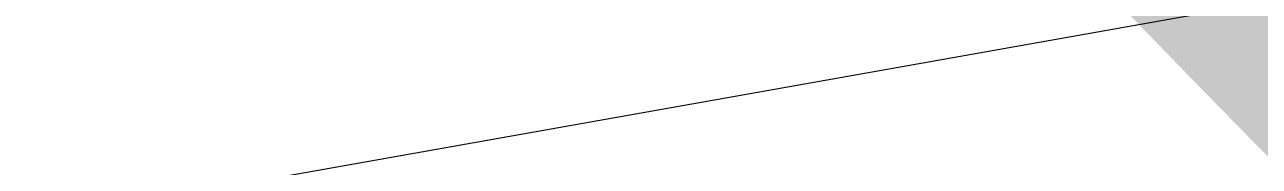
# Model space of a CAD drawing. Header units: millimetres. Extents: x 0 to 627661, y -95767 to 300888.
# Drawn here: x 508947.62 to 508961.38, y 25966.13 to 25967.7 of the extents above; entities that cross this region are included whole.
import ezdxf
from ezdxf.enums import TextEntityAlignment as Align

# ---------------------------------------------------------------- set-up
doc = ezdxf.new("R2018")
doc.units = ezdxf.units.MM
for name, color, linetype, lineweight in [('АР_Маркер экспликации', 239, 'Continuous', 13), ('АР_Номер помещения', 250, 'Continuous', 9), ('АР_Размеры', 175, 'Continuous', 9), ('АР_Сущ Несущая стена', 250, 'Continuous', 50)]:
    doc.layers.add(name, color=color, linetype=linetype, lineweight=lineweight)
doc.layers.add('АР_Названия помещений', color=124, linetype='Continuous', lineweight=5, plot=False)
doc.layers.add('АР_Помещения_площадь', color=19, linetype='Continuous', lineweight=9, plot=False)
doc.styles.add('ISOCPEUR', font='', dxfattribs={"height": 250})
doc.styles.get("Standard").update_dxf_attribs({"font": 'GOST.TTF'})
doc.styles.get('ISOCPEUR').set_extended_font_data('ISOCPEUR', italic=True)

# ---------------------------------------------------------------- blocks, each defined once
blk = doc.blocks.new('*U236')
at = {"color": 7, "style": 'ISOCPEUR', "width": 0.7, "flags": 1}
blk.add_attdef('КАТЕГОРИЯ', (-499.166, -2092.186), '', height=250, dxfattribs=at)
at = {"layer": 'АР_Номер помещения', "color": 7, "style": 'ISOCPEUR', "width": 0.7}
blk.add_attdef('НОМЕР_ПОМЕЩЕНИЯ', text='', height=300, dxfattribs=at).set_placement((-13874.5, 6637.552), align=Align.MIDDLE_CENTER)
at = {"layer": 'АР_Помещения_площадь', "color": 7, "lineweight": 30, "width": 0.7, "flags": 104}
blk.add_attdef('ИМЯ_ПОМЕЩЕНИЯ', text='', height=100, dxfattribs=at).set_placement((157.628, 1217.141), align=Align.MIDDLE_CENTER)
at = {"layer": 'АР_Помещения_площадь', "color": 7, "style": 'ISOCPEUR', "width": 0.7}
blk.add_attdef('ПЛОЩАДЬ_ПОМЕЩЕНИЯ', text='', height=200, dxfattribs=at).set_placement((-12654.582, 407.672), align=Align.MIDDLE_RIGHT)
blk = doc.blocks.new('*U234')
at = {"color": 7, "style": 'ISOCPEUR', "width": 0.7, "flags": 1}
blk.add_attdef('КАТЕГОРИЯ', (-499.166, -2092.186), '', height=250, dxfattribs=at)
at = {"layer": 'АР_Номер помещения', "color": 7, "style": 'ISOCPEUR', "width": 0.7}
blk.add_attdef('НОМЕР_ПОМЕЩЕНИЯ', text='', height=300, dxfattribs=at).set_placement((-17424.901, 1870.773), align=Align.MIDDLE_CENTER)
at = {"layer": 'АР_Помещения_площадь', "color": 7, "lineweight": 30, "width": 0.7, "flags": 104}
blk.add_attdef('ИМЯ_ПОМЕЩЕНИЯ', text='', height=100, dxfattribs=at).set_placement((157.628, 1217.141), align=Align.MIDDLE_CENTER)
at = {"layer": 'АР_Помещения_площадь', "color": 7, "style": 'ISOCPEUR', "width": 0.7}
blk.add_attdef('ПЛОЩАДЬ_ПОМЕЩЕНИЯ', text='', height=200, dxfattribs=at).set_placement((-12452.811, 399.356), align=Align.MIDDLE_RIGHT)

msp = doc.modelspace()

# ---------------------------------------------------------------- linework, layer by layer
at = {"layer": 'АР_Размеры', "color": 5, "lineweight": 9, "ltscale": 100, "transparency": 33554687}
for points in [[(508945.436, 26003.099), (508951.221, 25970.463, 0.414326), (508951.857, 25970.018), (508953.177, 25970.252, 0.410627), (508953.623, 25970.882), (508953.505, 25971.549, 0.492552), (508953.24, 25971.749), (508952.742, 25971.661, -0.441111), (508952.459, 25971.859), (508952.191, 25973.713, -0.208057), (508952.471, 25974.569, -0.000016), (508954.399, 25977.324, -0.439819), (508955.842, 25977.579, -0.000016), (508958.599, 25975.655, -0.208057), (508959.157, 25974.947), (508959.542, 25973.114, -0.441111), (508959.345, 25972.831), (508958.846, 25972.743, 0.492552), (508958.667, 25972.464), (508958.785, 25971.796, 0.410627), (508959.42, 25971.359), (508960.74, 25971.593, 0.414326), (508961.185, 25972.229), (508955.401, 26004.865, 0.523933)], [(508945.436, 26003.099), (508951.221, 25970.463, 0.414326), (508951.857, 25970.018), (508953.177, 25970.252, 0.410627), (508953.623, 25970.882), (508953.505, 25971.549, 0.492552), (508953.24, 25971.749), (508952.742, 25971.661, -0.441111), (508952.459, 25971.859), (508952.191, 25973.713, -0.208057), (508952.471, 25974.569, -0.000016), (508954.399, 25977.324, -0.439819), (508955.842, 25977.579, -0.000016), (508958.599, 25975.655, -0.208057), (508959.157, 25974.947), (508959.542, 25973.114, -0.441111), (508959.345, 25972.831), (508958.846, 25972.743, 0.492552), (508958.667, 25972.464), (508958.785, 25971.796, 0.410627), (508959.42, 25971.359), (508960.74, 25971.593, 0.414326), (508961.185, 25972.229), (508955.401, 26004.865, 0.523933)], [(508945.436, 26003.099), (508951.221, 25970.463, 0.414326), (508951.857, 25970.018), (508953.177, 25970.252, 0.410627), (508953.623, 25970.882), (508953.505, 25971.549, 0.492552), (508953.24, 25971.749), (508952.742, 25971.661, -0.441111), (508952.459, 25971.859), (508952.191, 25973.713, -0.208057), (508952.471, 25974.569, -0.000016), (508954.399, 25977.324, -0.439819), (508955.842, 25977.579, -0.000016), (508958.599, 25975.655, -0.208057), (508959.157, 25974.947), (508959.542, 25973.114, -0.441111), (508959.345, 25972.831), (508958.846, 25972.743, 0.492552), (508958.667, 25972.464), (508958.785, 25971.796, 0.410627), (508959.42, 25971.359), (508960.74, 25971.593, 0.414326), (508961.185, 25972.229), (508955.401, 26004.865, 0.523933)], [(508945.436, 26003.099), (508951.221, 25970.463, 0.414326), (508951.857, 25970.018), (508953.177, 25970.252, 0.410627), (508953.623, 25970.882), (508953.505, 25971.549, 0.492552), (508953.24, 25971.749), (508952.742, 25971.661, -0.441111), (508952.459, 25971.859), (508952.191, 25973.713, -0.208057), (508952.471, 25974.569, -0.000016), (508954.399, 25977.324, -0.439819), (508955.842, 25977.579, -0.000016), (508958.599, 25975.655, -0.208057), (508959.157, 25974.947), (508959.542, 25973.114, -0.441111), (508959.345, 25972.831), (508958.846, 25972.743, 0.492552), (508958.667, 25972.464), (508958.785, 25971.796, 0.410627), (508959.42, 25971.359), (508960.74, 25971.593, 0.414326), (508961.185, 25972.229), (508955.401, 26004.865, 0.523933)], [(508945.436, 26003.099), (508951.221, 25970.463, 0.414326), (508951.857, 25970.018), (508953.177, 25970.252, 0.410627), (508953.623, 25970.882), (508953.505, 25971.549, 0.492552), (508953.24, 25971.749), (508952.742, 25971.661, -0.441111), (508952.459, 25971.859), (508952.191, 25973.713, -0.208057), (508952.471, 25974.569, -0.000016), (508954.399, 25977.324, -0.439819), (508955.842, 25977.579, -0.000016), (508958.599, 25975.655, -0.208057), (508959.157, 25974.947), (508959.542, 25973.114, -0.441111), (508959.345, 25972.831), (508958.846, 25972.743, 0.492552), (508958.667, 25972.464), (508958.785, 25971.796, 0.410627), (508959.42, 25971.359), (508960.74, 25971.593, 0.414326), (508961.185, 25972.229), (508955.401, 26004.865, 0.523933)], [(508945.436, 26003.099), (508951.221, 25970.463, 0.414326), (508951.857, 25970.018), (508953.177, 25970.252, 0.410627), (508953.623, 25970.882), (508953.505, 25971.549, 0.492552), (508953.24, 25971.749), (508952.742, 25971.661, -0.441111), (508952.459, 25971.859), (508952.191, 25973.713, -0.208057), (508952.471, 25974.569, -0.000016), (508954.399, 25977.324, -0.439819), (508955.842, 25977.579, -0.000016), (508958.599, 25975.655, -0.208057), (508959.157, 25974.947), (508959.542, 25973.114, -0.441111), (508959.345, 25972.831), (508958.846, 25972.743, 0.492552), (508958.667, 25972.464), (508958.785, 25971.796, 0.410627), (508959.42, 25971.359), (508960.74, 25971.593, 0.414326), (508961.185, 25972.229), (508955.401, 26004.865, 0.523933)], [(508945.436, 26003.099), (508951.221, 25970.463, 0.414326), (508951.857, 25970.018), (508953.177, 25970.252, 0.410627), (508953.623, 25970.882), (508953.505, 25971.549, 0.492552), (508953.24, 25971.749), (508952.742, 25971.661, -0.441111), (508952.459, 25971.859), (508952.191, 25973.713, -0.208057), (508952.471, 25974.569, -0.000016), (508954.399, 25977.324, -0.439819), (508955.842, 25977.579, -0.000016), (508958.599, 25975.655, -0.208057), (508959.157, 25974.947), (508959.542, 25973.114, -0.441111), (508959.345, 25972.831), (508958.846, 25972.743, 0.492552), (508958.667, 25972.464), (508958.785, 25971.796, 0.410627), (508959.42, 25971.359), (508960.74, 25971.593, 0.414326), (508961.185, 25972.229), (508955.401, 26004.865, 0.523933)], [(508945.436, 26003.099), (508951.221, 25970.463, 0.414326), (508951.857, 25970.018), (508953.177, 25970.252, 0.410627), (508953.623, 25970.882), (508953.505, 25971.549, 0.492552), (508953.24, 25971.749), (508952.742, 25971.661, -0.441111), (508952.459, 25971.859), (508952.191, 25973.713, -0.208057), (508952.471, 25974.569, -0.000016), (508954.399, 25977.324, -0.439819), (508955.842, 25977.579, -0.000016), (508958.599, 25975.655, -0.208057), (508959.157, 25974.947), (508959.542, 25973.114, -0.441111), (508959.345, 25972.831), (508958.846, 25972.743, 0.492552), (508958.667, 25972.464), (508958.785, 25971.796, 0.410627), (508959.42, 25971.359), (508960.74, 25971.593, 0.414326), (508961.185, 25972.229), (508955.401, 26004.865, 0.523933)], [(508945.436, 26003.099), (508951.221, 25970.463, 0.414326), (508951.857, 25970.018), (508953.177, 25970.252, 0.410627), (508953.623, 25970.882), (508953.505, 25971.549, 0.492552), (508953.24, 25971.749), (508952.742, 25971.661, -0.441111), (508952.459, 25971.859), (508952.191, 25973.713, -0.208057), (508952.471, 25974.569, -0.000016), (508954.399, 25977.324, -0.439819), (508955.842, 25977.579, -0.000016), (508958.599, 25975.655, -0.208057), (508959.157, 25974.947), (508959.542, 25973.114, -0.441111), (508959.345, 25972.831), (508958.846, 25972.743, 0.492552), (508958.667, 25972.464), (508958.785, 25971.796, 0.410627), (508959.42, 25971.359), (508960.74, 25971.593, 0.414326), (508961.185, 25972.229), (508955.401, 26004.865, 0.523933)], [(508945.436, 26003.099), (508951.221, 25970.463, 0.414326), (508951.857, 25970.018), (508953.177, 25970.252, 0.410627), (508953.623, 25970.882), (508953.505, 25971.549, 0.492552), (508953.24, 25971.749), (508952.742, 25971.661, -0.441111), (508952.459, 25971.859), (508952.191, 25973.713, -0.208057), (508952.471, 25974.569, -0.000016), (508954.399, 25977.324, -0.439819), (508955.842, 25977.579, -0.000016), (508958.599, 25975.655, -0.208057), (508959.157, 25974.947), (508959.542, 25973.114, -0.441111), (508959.345, 25972.831), (508958.846, 25972.743, 0.492552), (508958.667, 25972.464), (508958.785, 25971.796, 0.410627), (508959.42, 25971.359), (508960.74, 25971.593, 0.414326), (508961.185, 25972.229), (508955.401, 26004.865, 0.523933)], [(508945.436, 26003.099), (508951.221, 25970.463, 0.414326), (508951.857, 25970.018), (508953.177, 25970.252, 0.410627), (508953.623, 25970.882), (508953.505, 25971.549, 0.492552), (508953.24, 25971.749), (508952.742, 25971.661, -0.441111), (508952.459, 25971.859), (508952.191, 25973.713, -0.208057), (508952.471, 25974.569, -0.000016), (508954.399, 25977.324, -0.439819), (508955.842, 25977.579, -0.000016), (508958.599, 25975.655, -0.208057), (508959.157, 25974.947), (508959.542, 25973.114, -0.441111), (508959.345, 25972.831), (508958.846, 25972.743, 0.492552), (508958.667, 25972.464), (508958.785, 25971.796, 0.410627), (508959.42, 25971.359), (508960.74, 25971.593, 0.414326), (508961.185, 25972.229), (508955.401, 26004.865, 0.523933)], [(508945.436, 26003.099), (508951.221, 25970.463, 0.414326), (508951.857, 25970.018), (508953.177, 25970.252, 0.410627), (508953.623, 25970.882), (508953.505, 25971.549, 0.492552), (508953.24, 25971.749), (508952.742, 25971.661, -0.441111), (508952.459, 25971.859), (508952.191, 25973.713, -0.208057), (508952.471, 25974.569, -0.000016), (508954.399, 25977.324, -0.439819), (508955.842, 25977.579, -0.000016), (508958.599, 25975.655, -0.208057), (508959.157, 25974.947), (508959.542, 25973.114, -0.441111), (508959.345, 25972.831), (508958.846, 25972.743, 0.492552), (508958.667, 25972.464), (508958.785, 25971.796, 0.410627), (508959.42, 25971.359), (508960.74, 25971.593, 0.414326), (508961.185, 25972.229), (508955.401, 26004.865, 0.523933)], [(508945.436, 26003.099), (508951.221, 25970.463, 0.414326), (508951.857, 25970.018), (508953.177, 25970.252, 0.410627), (508953.623, 25970.882), (508953.505, 25971.549, 0.492552), (508953.24, 25971.749), (508952.742, 25971.661, -0.441111), (508952.459, 25971.859), (508952.191, 25973.713, -0.208057), (508952.471, 25974.569, -0.000016), (508954.399, 25977.324, -0.439819), (508955.842, 25977.579, -0.000016), (508958.599, 25975.655, -0.208057), (508959.157, 25974.947), (508959.542, 25973.114, -0.441111), (508959.345, 25972.831), (508958.846, 25972.743, 0.492552), (508958.667, 25972.464), (508958.785, 25971.796, 0.410627), (508959.42, 25971.359), (508960.74, 25971.593, 0.414326), (508961.185, 25972.229), (508955.401, 26004.865, 0.523933)], [(508945.436, 26003.099), (508951.221, 25970.463, 0.414326), (508951.857, 25970.018), (508953.177, 25970.252, 0.410627), (508953.623, 25970.882), (508953.505, 25971.549, 0.492552), (508953.24, 25971.749), (508952.742, 25971.661, -0.441111), (508952.459, 25971.859), (508952.191, 25973.713, -0.208057), (508952.471, 25974.569, -0.000016), (508954.399, 25977.324, -0.439819), (508955.842, 25977.579, -0.000016), (508958.599, 25975.655, -0.208057), (508959.157, 25974.947), (508959.542, 25973.114, -0.441111), (508959.345, 25972.831), (508958.846, 25972.743, 0.492552), (508958.667, 25972.464), (508958.785, 25971.796, 0.410627), (508959.42, 25971.359), (508960.74, 25971.593, 0.414326), (508961.185, 25972.229), (508955.401, 26004.865, 0.523933)], [(508945.436, 26003.099), (508951.221, 25970.463, 0.414326), (508951.857, 25970.018), (508953.177, 25970.252, 0.410627), (508953.623, 25970.882), (508953.505, 25971.549, 0.492552), (508953.24, 25971.749), (508952.742, 25971.661, -0.441111), (508952.459, 25971.859), (508952.191, 25973.713, -0.208057), (508952.471, 25974.569, -0.000016), (508954.399, 25977.324, -0.439819), (508955.842, 25977.579, -0.000016), (508958.599, 25975.655, -0.208057), (508959.157, 25974.947), (508959.542, 25973.114, -0.441111), (508959.345, 25972.831), (508958.846, 25972.743, 0.492552), (508958.667, 25972.464), (508958.785, 25971.796, 0.410627), (508959.42, 25971.359), (508960.74, 25971.593, 0.414326), (508961.185, 25972.229), (508955.401, 26004.865, 0.523933)], [(508945.436, 26003.099), (508951.221, 25970.463, 0.414326), (508951.857, 25970.018), (508953.177, 25970.252, 0.410627), (508953.623, 25970.882), (508953.505, 25971.549, 0.492552), (508953.24, 25971.749), (508952.742, 25971.661, -0.441111), (508952.459, 25971.859), (508952.191, 25973.713, -0.208057), (508952.471, 25974.569, -0.000016), (508954.399, 25977.324, -0.439819), (508955.842, 25977.579, -0.000016), (508958.599, 25975.655, -0.208057), (508959.157, 25974.947), (508959.542, 25973.114, -0.441111), (508959.345, 25972.831), (508958.846, 25972.743, 0.492552), (508958.667, 25972.464), (508958.785, 25971.796, 0.410627), (508959.42, 25971.359), (508960.74, 25971.593, 0.414326), (508961.185, 25972.229), (508955.401, 26004.865, 0.523933)], [(508945.436, 26003.099), (508951.221, 25970.463, 0.414326), (508951.857, 25970.018), (508953.177, 25970.252, 0.410627), (508953.623, 25970.882), (508953.505, 25971.549, 0.492552), (508953.24, 25971.749), (508952.742, 25971.661, -0.441111), (508952.459, 25971.859), (508952.191, 25973.713, -0.208057), (508952.471, 25974.569, -0.000016), (508954.399, 25977.324, -0.439819), (508955.842, 25977.579, -0.000016), (508958.599, 25975.655, -0.208057), (508959.157, 25974.947), (508959.542, 25973.114, -0.441111), (508959.345, 25972.831), (508958.846, 25972.743, 0.492552), (508958.667, 25972.464), (508958.785, 25971.796, 0.410627), (508959.42, 25971.359), (508960.74, 25971.593, 0.414326), (508961.185, 25972.229), (508955.401, 26004.865, 0.523933)], [(508945.436, 26003.099), (508951.221, 25970.463, 0.414326), (508951.857, 25970.018), (508953.177, 25970.252, 0.410627), (508953.623, 25970.882), (508953.505, 25971.549, 0.492552), (508953.24, 25971.749), (508952.742, 25971.661, -0.441111), (508952.459, 25971.859), (508952.191, 25973.713, -0.208057), (508952.471, 25974.569, -0.000016), (508954.399, 25977.324, -0.439819), (508955.842, 25977.579, -0.000016), (508958.599, 25975.655, -0.208057), (508959.157, 25974.947), (508959.542, 25973.114, -0.441111), (508959.345, 25972.831), (508958.846, 25972.743, 0.492552), (508958.667, 25972.464), (508958.785, 25971.796, 0.410627), (508959.42, 25971.359), (508960.74, 25971.593, 0.414326), (508961.185, 25972.229), (508955.401, 26004.865, 0.523933)], [(508945.436, 26003.099), (508951.221, 25970.463, 0.414326), (508951.857, 25970.018), (508953.177, 25970.252, 0.410627), (508953.623, 25970.882), (508953.505, 25971.549, 0.492552), (508953.24, 25971.749), (508952.742, 25971.661, -0.441111), (508952.459, 25971.859), (508952.191, 25973.713, -0.208057), (508952.471, 25974.569, -0.000016), (508954.399, 25977.324, -0.439819), (508955.842, 25977.579, -0.000016), (508958.599, 25975.655, -0.208057), (508959.157, 25974.947), (508959.542, 25973.114, -0.441111), (508959.345, 25972.831), (508958.846, 25972.743, 0.492552), (508958.667, 25972.464), (508958.785, 25971.796, 0.410627), (508959.42, 25971.359), (508960.74, 25971.593, 0.414326), (508961.185, 25972.229), (508955.401, 26004.865, 0.523933)], [(508945.436, 26003.099), (508951.221, 25970.463, 0.414326), (508951.857, 25970.018), (508953.177, 25970.252, 0.410627), (508953.623, 25970.882), (508953.505, 25971.549, 0.492552), (508953.24, 25971.749), (508952.742, 25971.661, -0.441111), (508952.459, 25971.859), (508952.191, 25973.713, -0.208057), (508952.471, 25974.569, -0.000016), (508954.399, 25977.324, -0.439819), (508955.842, 25977.579, -0.000016), (508958.599, 25975.655, -0.208057), (508959.157, 25974.947), (508959.542, 25973.114, -0.441111), (508959.345, 25972.831), (508958.846, 25972.743, 0.492552), (508958.667, 25972.464), (508958.785, 25971.796, 0.410627), (508959.42, 25971.359), (508960.74, 25971.593, 0.414326), (508961.185, 25972.229), (508955.401, 26004.865, 0.523933)], [(508945.436, 26003.099), (508951.221, 25970.463, 0.414326), (508951.857, 25970.018), (508953.177, 25970.252, 0.410627), (508953.623, 25970.882), (508953.505, 25971.549, 0.492552), (508953.24, 25971.749), (508952.742, 25971.661, -0.441111), (508952.459, 25971.859), (508952.191, 25973.713, -0.208057), (508952.471, 25974.569, -0.000016), (508954.399, 25977.324, -0.439819), (508955.842, 25977.579, -0.000016), (508958.599, 25975.655, -0.208057), (508959.157, 25974.947), (508959.542, 25973.114, -0.441111), (508959.345, 25972.831), (508958.846, 25972.743, 0.492552), (508958.667, 25972.464), (508958.785, 25971.796, 0.410627), (508959.42, 25971.359), (508960.74, 25971.593, 0.414326), (508961.185, 25972.229), (508955.401, 26004.865, 0.523933)], [(508945.436, 26003.099), (508951.221, 25970.463, 0.414326), (508951.857, 25970.018), (508953.177, 25970.252, 0.410627), (508953.623, 25970.882), (508953.505, 25971.549, 0.492552), (508953.24, 25971.749), (508952.742, 25971.661, -0.441111), (508952.459, 25971.859), (508952.191, 25973.713, -0.208057), (508952.471, 25974.569, -0.000016), (508954.399, 25977.324, -0.439819), (508955.842, 25977.579, -0.000016), (508958.599, 25975.655, -0.208057), (508959.157, 25974.947), (508959.542, 25973.114, -0.441111), (508959.345, 25972.831), (508958.846, 25972.743, 0.492552), (508958.667, 25972.464), (508958.785, 25971.796, 0.410627), (508959.42, 25971.359), (508960.74, 25971.593, 0.414326), (508961.185, 25972.229), (508955.401, 26004.865, 0.523933)], [(508945.436, 26003.099), (508951.221, 25970.463, 0.414326), (508951.857, 25970.018), (508953.177, 25970.252, 0.410627), (508953.623, 25970.882), (508953.505, 25971.549, 0.492552), (508953.24, 25971.749), (508952.742, 25971.661, -0.441111), (508952.459, 25971.859), (508952.191, 25973.713, -0.208057), (508952.471, 25974.569, -0.000016), (508954.399, 25977.324, -0.439819), (508955.842, 25977.579, -0.000016), (508958.599, 25975.655, -0.208057), (508959.157, 25974.947), (508959.542, 25973.114, -0.441111), (508959.345, 25972.831), (508958.846, 25972.743, 0.492552), (508958.667, 25972.464), (508958.785, 25971.796, 0.410627), (508959.42, 25971.359), (508960.74, 25971.593, 0.414326), (508961.185, 25972.229), (508955.401, 26004.865, 0.523933)], [(508945.436, 26003.099), (508951.221, 25970.463, 0.414326), (508951.857, 25970.018), (508953.177, 25970.252, 0.410627), (508953.623, 25970.882), (508953.505, 25971.549, 0.492552), (508953.24, 25971.749), (508952.742, 25971.661, -0.441111), (508952.459, 25971.859), (508952.191, 25973.713, -0.208057), (508952.471, 25974.569, -0.000016), (508954.399, 25977.324, -0.439819), (508955.842, 25977.579, -0.000016), (508958.599, 25975.655, -0.208057), (508959.157, 25974.947), (508959.542, 25973.114, -0.441111), (508959.345, 25972.831), (508958.846, 25972.743, 0.492552), (508958.667, 25972.464), (508958.785, 25971.796, 0.410627), (508959.42, 25971.359), (508960.74, 25971.593, 0.414326), (508961.185, 25972.229), (508955.401, 26004.865, 0.523933)], [(508945.436, 26003.099), (508951.221, 25970.463, 0.414326), (508951.857, 25970.018), (508953.177, 25970.252, 0.410627), (508953.623, 25970.882), (508953.505, 25971.549, 0.492552), (508953.24, 25971.749), (508952.742, 25971.661, -0.441111), (508952.459, 25971.859), (508952.191, 25973.713, -0.208057), (508952.471, 25974.569, -0.000016), (508954.399, 25977.324, -0.439819), (508955.842, 25977.579, -0.000016), (508958.599, 25975.655, -0.208057), (508959.157, 25974.947), (508959.542, 25973.114, -0.441111), (508959.345, 25972.831), (508958.846, 25972.743, 0.492552), (508958.667, 25972.464), (508958.785, 25971.796, 0.410627), (508959.42, 25971.359), (508960.74, 25971.593, 0.414326), (508961.185, 25972.229), (508955.401, 26004.865, 0.523933)], [(508945.436, 26003.099), (508951.221, 25970.463, 0.414326), (508951.857, 25970.018), (508953.177, 25970.252, 0.410627), (508953.623, 25970.882), (508953.505, 25971.549, 0.492552), (508953.24, 25971.749), (508952.742, 25971.661, -0.441111), (508952.459, 25971.859), (508952.191, 25973.713, -0.208057), (508952.471, 25974.569, -0.000016), (508954.399, 25977.324, -0.439819), (508955.842, 25977.579, -0.000016), (508958.599, 25975.655, -0.208057), (508959.157, 25974.947), (508959.542, 25973.114, -0.441111), (508959.345, 25972.831), (508958.846, 25972.743, 0.492552), (508958.667, 25972.464), (508958.785, 25971.796, 0.410627), (508959.42, 25971.359), (508960.74, 25971.593, 0.414326), (508961.185, 25972.229), (508955.401, 26004.865, 0.523933)], [(508945.436, 26003.099), (508951.221, 25970.463, 0.414326), (508951.857, 25970.018), (508953.177, 25970.252, 0.410627), (508953.623, 25970.882), (508953.505, 25971.549, 0.492552), (508953.24, 25971.749), (508952.742, 25971.661, -0.441111), (508952.459, 25971.859), (508952.191, 25973.713, -0.208057), (508952.471, 25974.569, -0.000016), (508954.399, 25977.324, -0.439819), (508955.842, 25977.579, -0.000016), (508958.599, 25975.655, -0.208057), (508959.157, 25974.947), (508959.542, 25973.114, -0.441111), (508959.345, 25972.831), (508958.846, 25972.743, 0.492552), (508958.667, 25972.464), (508958.785, 25971.796, 0.410627), (508959.42, 25971.359), (508960.74, 25971.593, 0.414326), (508961.185, 25972.229), (508955.401, 26004.865, 0.523933)], [(508945.436, 26003.099), (508951.221, 25970.463, 0.414326), (508951.857, 25970.018), (508953.177, 25970.252, 0.410627), (508953.623, 25970.882), (508953.505, 25971.549, 0.492552), (508953.24, 25971.749), (508952.742, 25971.661, -0.441111), (508952.459, 25971.859), (508952.191, 25973.713, -0.208057), (508952.471, 25974.569, -0.000016), (508954.399, 25977.324, -0.439819), (508955.842, 25977.579, -0.000016), (508958.599, 25975.655, -0.208057), (508959.157, 25974.947), (508959.542, 25973.114, -0.441111), (508959.345, 25972.831), (508958.846, 25972.743, 0.492552), (508958.667, 25972.464), (508958.785, 25971.796, 0.410627), (508959.42, 25971.359), (508960.74, 25971.593, 0.414326), (508961.185, 25972.229), (508955.401, 26004.865, 0.523933)], [(508945.436, 26003.099), (508951.221, 25970.463, 0.414326), (508951.857, 25970.018), (508953.177, 25970.252, 0.410627), (508953.623, 25970.882), (508953.505, 25971.549, 0.492552), (508953.24, 25971.749), (508952.742, 25971.661, -0.441111), (508952.459, 25971.859), (508952.191, 25973.713, -0.208057), (508952.471, 25974.569, -0.000016), (508954.399, 25977.324, -0.439819), (508955.842, 25977.579, -0.000016), (508958.599, 25975.655, -0.208057), (508959.157, 25974.947), (508959.542, 25973.114, -0.441111), (508959.345, 25972.831), (508958.846, 25972.743, 0.492552), (508958.667, 25972.464), (508958.785, 25971.796, 0.410627), (508959.42, 25971.359), (508960.74, 25971.593, 0.414326), (508961.185, 25972.229), (508955.401, 26004.865, 0.523933)], [(508945.436, 26003.099), (508951.221, 25970.463, 0.414326), (508951.857, 25970.018), (508953.177, 25970.252, 0.410627), (508953.623, 25970.882), (508953.505, 25971.549, 0.492552), (508953.24, 25971.749), (508952.742, 25971.661, -0.441111), (508952.459, 25971.859), (508952.191, 25973.713, -0.208057), (508952.471, 25974.569, -0.000016), (508954.399, 25977.324, -0.439819), (508955.842, 25977.579, -0.000016), (508958.599, 25975.655, -0.208057), (508959.157, 25974.947), (508959.542, 25973.114, -0.441111), (508959.345, 25972.831), (508958.846, 25972.743, 0.492552), (508958.667, 25972.464), (508958.785, 25971.796, 0.410627), (508959.42, 25971.359), (508960.74, 25971.593, 0.414326), (508961.185, 25972.229), (508955.401, 26004.865, 0.523933)], [(508945.436, 26003.099), (508951.221, 25970.463, 0.414326), (508951.857, 25970.018), (508953.177, 25970.252, 0.410627), (508953.623, 25970.882), (508953.505, 25971.549, 0.492552), (508953.24, 25971.749), (508952.742, 25971.661, -0.441111), (508952.459, 25971.859), (508952.191, 25973.713, -0.208057), (508952.471, 25974.569, -0.000016), (508954.399, 25977.324, -0.439819), (508955.842, 25977.579, -0.000016), (508958.599, 25975.655, -0.208057), (508959.157, 25974.947), (508959.542, 25973.114, -0.441111), (508959.345, 25972.831), (508958.846, 25972.743, 0.492552), (508958.667, 25972.464), (508958.785, 25971.796, 0.410627), (508959.42, 25971.359), (508960.74, 25971.593, 0.414326), (508961.185, 25972.229), (508955.401, 26004.865, 0.523933)], [(508945.436, 26003.099), (508951.221, 25970.463, 0.414326), (508951.857, 25970.018), (508953.177, 25970.252, 0.410627), (508953.623, 25970.882), (508953.505, 25971.549, 0.492552), (508953.24, 25971.749), (508952.742, 25971.661, -0.441111), (508952.459, 25971.859), (508952.191, 25973.713, -0.208057), (508952.471, 25974.569, -0.000016), (508954.399, 25977.324, -0.439819), (508955.842, 25977.579, -0.000016), (508958.599, 25975.655, -0.208057), (508959.157, 25974.947), (508959.542, 25973.114, -0.441111), (508959.345, 25972.831), (508958.846, 25972.743, 0.492552), (508958.667, 25972.464), (508958.785, 25971.796, 0.410627), (508959.42, 25971.359), (508960.74, 25971.593, 0.414326), (508961.185, 25972.229), (508955.401, 26004.865, 0.523933)], [(508945.436, 26003.099), (508951.221, 25970.463, 0.414326), (508951.857, 25970.018), (508953.177, 25970.252, 0.410627), (508953.623, 25970.882), (508953.505, 25971.549, 0.492552), (508953.24, 25971.749), (508952.742, 25971.661, -0.441111), (508952.459, 25971.859), (508952.191, 25973.713, -0.208057), (508952.471, 25974.569, -0.000016), (508954.399, 25977.324, -0.439819), (508955.842, 25977.579, -0.000016), (508958.599, 25975.655, -0.208057), (508959.157, 25974.947), (508959.542, 25973.114, -0.441111), (508959.345, 25972.831), (508958.846, 25972.743, 0.492552), (508958.667, 25972.464), (508958.785, 25971.796, 0.410627), (508959.42, 25971.359), (508960.74, 25971.593, 0.414326), (508961.185, 25972.229), (508955.401, 26004.865, 0.523933)], [(508945.436, 26003.099), (508951.221, 25970.463, 0.414326), (508951.857, 25970.018), (508953.177, 25970.252, 0.410627), (508953.623, 25970.882), (508953.505, 25971.549, 0.492552), (508953.24, 25971.749), (508952.742, 25971.661, -0.441111), (508952.459, 25971.859), (508952.191, 25973.713, -0.208057), (508952.471, 25974.569, -0.000016), (508954.399, 25977.324, -0.439819), (508955.842, 25977.579, -0.000016), (508958.599, 25975.655, -0.208057), (508959.157, 25974.947), (508959.542, 25973.114, -0.441111), (508959.345, 25972.831), (508958.846, 25972.743, 0.492552), (508958.667, 25972.464), (508958.785, 25971.796, 0.410627), (508959.42, 25971.359), (508960.74, 25971.593, 0.414326), (508961.185, 25972.229), (508955.401, 26004.865, 0.523933)], [(508945.436, 26003.099), (508951.221, 25970.463, 0.414326), (508951.857, 25970.018), (508953.177, 25970.252, 0.410627), (508953.623, 25970.882), (508953.505, 25971.549, 0.492552), (508953.24, 25971.749), (508952.742, 25971.661, -0.441111), (508952.459, 25971.859), (508952.191, 25973.713, -0.208057), (508952.471, 25974.569, -0.000016), (508954.399, 25977.324, -0.439819), (508955.842, 25977.579, -0.000016), (508958.599, 25975.655, -0.208057), (508959.157, 25974.947), (508959.542, 25973.114, -0.441111), (508959.345, 25972.831), (508958.846, 25972.743, 0.492552), (508958.667, 25972.464), (508958.785, 25971.796, 0.410627), (508959.42, 25971.359), (508960.74, 25971.593, 0.414326), (508961.185, 25972.229), (508955.401, 26004.865, 0.523933)], [(508945.436, 26003.099), (508951.221, 25970.463, 0.414326), (508951.857, 25970.018), (508953.177, 25970.252, 0.410627), (508953.623, 25970.882), (508953.505, 25971.549, 0.492552), (508953.24, 25971.749), (508952.742, 25971.661, -0.441111), (508952.459, 25971.859), (508952.191, 25973.713, -0.208057), (508952.471, 25974.569, -0.000016), (508954.399, 25977.324, -0.439819), (508955.842, 25977.579, -0.000016), (508958.599, 25975.655, -0.208057), (508959.157, 25974.947), (508959.542, 25973.114, -0.441111), (508959.345, 25972.831), (508958.846, 25972.743, 0.492552), (508958.667, 25972.464), (508958.785, 25971.796, 0.410627), (508959.42, 25971.359), (508960.74, 25971.593, 0.414326), (508961.185, 25972.229), (508955.401, 26004.865, 0.523933)], [(508945.436, 26003.099), (508951.221, 25970.463, 0.414326), (508951.857, 25970.018), (508953.177, 25970.252, 0.410627), (508953.623, 25970.882), (508953.505, 25971.549, 0.492552), (508953.24, 25971.749), (508952.742, 25971.661, -0.441111), (508952.459, 25971.859), (508952.191, 25973.713, -0.208057), (508952.471, 25974.569, -0.000016), (508954.399, 25977.324, -0.439819), (508955.842, 25977.579, -0.000016), (508958.599, 25975.655, -0.208057), (508959.157, 25974.947), (508959.542, 25973.114, -0.441111), (508959.345, 25972.831), (508958.846, 25972.743, 0.492552), (508958.667, 25972.464), (508958.785, 25971.796, 0.410627), (508959.42, 25971.359), (508960.74, 25971.593, 0.414326), (508961.185, 25972.229), (508955.401, 26004.865, 0.523933)], [(508945.436, 26003.099), (508951.221, 25970.463, 0.414326), (508951.857, 25970.018), (508953.177, 25970.252, 0.410627), (508953.623, 25970.882), (508953.505, 25971.549, 0.492552), (508953.24, 25971.749), (508952.742, 25971.661, -0.441111), (508952.459, 25971.859), (508952.191, 25973.713, -0.208057), (508952.471, 25974.569, -0.000016), (508954.399, 25977.324, -0.439819), (508955.842, 25977.579, -0.000016), (508958.599, 25975.655, -0.208057), (508959.157, 25974.947), (508959.542, 25973.114, -0.441111), (508959.345, 25972.831), (508958.846, 25972.743, 0.492552), (508958.667, 25972.464), (508958.785, 25971.796, 0.410627), (508959.42, 25971.359), (508960.74, 25971.593, 0.414326), (508961.185, 25972.229), (508955.401, 26004.865, 0.523933)], [(508945.436, 26003.099), (508951.221, 25970.463, 0.414326), (508951.857, 25970.018), (508953.177, 25970.252, 0.410627), (508953.623, 25970.882), (508953.505, 25971.549, 0.492552), (508953.24, 25971.749), (508952.742, 25971.661, -0.441111), (508952.459, 25971.859), (508952.191, 25973.713, -0.208057), (508952.471, 25974.569, -0.000016), (508954.399, 25977.324, -0.439819), (508955.842, 25977.579, -0.000016), (508958.599, 25975.655, -0.208057), (508959.157, 25974.947), (508959.542, 25973.114, -0.441111), (508959.345, 25972.831), (508958.846, 25972.743, 0.492552), (508958.667, 25972.464), (508958.785, 25971.796, 0.410627), (508959.42, 25971.359), (508960.74, 25971.593, 0.414326), (508961.185, 25972.229), (508955.401, 26004.865, 0.523933)], [(508945.436, 26003.099), (508951.221, 25970.463, 0.414326), (508951.857, 25970.018), (508953.177, 25970.252, 0.410627), (508953.623, 25970.882), (508953.505, 25971.549, 0.492552), (508953.24, 25971.749), (508952.742, 25971.661, -0.441111), (508952.459, 25971.859), (508952.191, 25973.713, -0.208057), (508952.471, 25974.569, -0.000016), (508954.399, 25977.324, -0.439819), (508955.842, 25977.579, -0.000016), (508958.599, 25975.655, -0.208057), (508959.157, 25974.947), (508959.542, 25973.114, -0.441111), (508959.345, 25972.831), (508958.846, 25972.743, 0.492552), (508958.667, 25972.464), (508958.785, 25971.796, 0.410627), (508959.42, 25971.359), (508960.74, 25971.593, 0.414326), (508961.185, 25972.229), (508955.401, 26004.865, 0.523933)], [(508945.436, 26003.099), (508951.221, 25970.463, 0.414326), (508951.857, 25970.018), (508953.177, 25970.252, 0.410627), (508953.623, 25970.882), (508953.505, 25971.549, 0.492552), (508953.24, 25971.749), (508952.742, 25971.661, -0.441111), (508952.459, 25971.859), (508952.191, 25973.713, -0.208057), (508952.471, 25974.569, -0.000016), (508954.399, 25977.324, -0.439819), (508955.842, 25977.579, -0.000016), (508958.599, 25975.655, -0.208057), (508959.157, 25974.947), (508959.542, 25973.114, -0.441111), (508959.345, 25972.831), (508958.846, 25972.743, 0.492552), (508958.667, 25972.464), (508958.785, 25971.796, 0.410627), (508959.42, 25971.359), (508960.74, 25971.593, 0.414326), (508961.185, 25972.229), (508955.401, 26004.865, 0.523933)], [(508945.436, 26003.099), (508951.221, 25970.463, 0.414326), (508951.857, 25970.018), (508953.177, 25970.252, 0.410627), (508953.623, 25970.882), (508953.505, 25971.549, 0.492552), (508953.24, 25971.749), (508952.742, 25971.661, -0.441111), (508952.459, 25971.859), (508952.191, 25973.713, -0.208057), (508952.471, 25974.569, -0.000016), (508954.399, 25977.324, -0.439819), (508955.842, 25977.579, -0.000016), (508958.599, 25975.655, -0.208057), (508959.157, 25974.947), (508959.542, 25973.114, -0.441111), (508959.345, 25972.831), (508958.846, 25972.743, 0.492552), (508958.667, 25972.464), (508958.785, 25971.796, 0.410627), (508959.42, 25971.359), (508960.74, 25971.593, 0.414326), (508961.185, 25972.229), (508955.401, 26004.865, 0.523933)], [(508945.436, 26003.099), (508951.221, 25970.463, 0.414326), (508951.857, 25970.018), (508953.177, 25970.252, 0.410627), (508953.623, 25970.882), (508953.505, 25971.549, 0.492552), (508953.24, 25971.749), (508952.742, 25971.661, -0.441111), (508952.459, 25971.859), (508952.191, 25973.713, -0.208057), (508952.471, 25974.569, -0.000016), (508954.399, 25977.324, -0.439819), (508955.842, 25977.579, -0.000016), (508958.599, 25975.655, -0.208057), (508959.157, 25974.947), (508959.542, 25973.114, -0.441111), (508959.345, 25972.831), (508958.846, 25972.743, 0.492552), (508958.667, 25972.464), (508958.785, 25971.796, 0.410627), (508959.42, 25971.359), (508960.74, 25971.593, 0.414326), (508961.185, 25972.229), (508955.401, 26004.865, 0.523933)], [(508945.436, 26003.099), (508951.221, 25970.463, 0.414326), (508951.857, 25970.018), (508953.177, 25970.252, 0.410627), (508953.623, 25970.882), (508953.505, 25971.549, 0.492552), (508953.24, 25971.749), (508952.742, 25971.661, -0.441111), (508952.459, 25971.859), (508952.191, 25973.713, -0.208057), (508952.471, 25974.569, -0.000016), (508954.399, 25977.324, -0.439819), (508955.842, 25977.579, -0.000016), (508958.599, 25975.655, -0.208057), (508959.157, 25974.947), (508959.542, 25973.114, -0.441111), (508959.345, 25972.831), (508958.846, 25972.743, 0.492552), (508958.667, 25972.464), (508958.785, 25971.796, 0.410627), (508959.42, 25971.359), (508960.74, 25971.593, 0.414326), (508961.185, 25972.229), (508955.401, 26004.865, 0.523933)], [(508945.436, 26003.099), (508951.221, 25970.463, 0.414326), (508951.857, 25970.018), (508953.177, 25970.252, 0.410627), (508953.623, 25970.882), (508953.505, 25971.549, 0.492552), (508953.24, 25971.749), (508952.742, 25971.661, -0.441111), (508952.459, 25971.859), (508952.191, 25973.713, -0.208057), (508952.471, 25974.569, -0.000016), (508954.399, 25977.324, -0.439819), (508955.842, 25977.579, -0.000016), (508958.599, 25975.655, -0.208057), (508959.157, 25974.947), (508959.542, 25973.114, -0.441111), (508959.345, 25972.831), (508958.846, 25972.743, 0.492552), (508958.667, 25972.464), (508958.785, 25971.796, 0.410627), (508959.42, 25971.359), (508960.74, 25971.593, 0.414326), (508961.185, 25972.229), (508955.401, 26004.865, 0.523933)], [(508945.436, 26003.099), (508951.221, 25970.463, 0.414326), (508951.857, 25970.018), (508953.177, 25970.252, 0.410627), (508953.623, 25970.882), (508953.505, 25971.549, 0.492552), (508953.24, 25971.749), (508952.742, 25971.661, -0.441111), (508952.459, 25971.859), (508952.191, 25973.713, -0.208057), (508952.471, 25974.569, -0.000016), (508954.399, 25977.324, -0.439819), (508955.842, 25977.579, -0.000016), (508958.599, 25975.655, -0.208057), (508959.157, 25974.947), (508959.542, 25973.114, -0.441111), (508959.345, 25972.831), (508958.846, 25972.743, 0.492552), (508958.667, 25972.464), (508958.785, 25971.796, 0.410627), (508959.42, 25971.359), (508960.74, 25971.593, 0.414326), (508961.185, 25972.229), (508955.401, 26004.865, 0.523933)], [(508945.436, 26003.099), (508951.221, 25970.463, 0.414326), (508951.857, 25970.018), (508953.177, 25970.252, 0.410627), (508953.623, 25970.882), (508953.505, 25971.549, 0.492552), (508953.24, 25971.749), (508952.742, 25971.661, -0.441111), (508952.459, 25971.859), (508952.191, 25973.713, -0.208057), (508952.471, 25974.569, -0.000016), (508954.399, 25977.324, -0.439819), (508955.842, 25977.579, -0.000016), (508958.599, 25975.655, -0.208057), (508959.157, 25974.947), (508959.542, 25973.114, -0.441111), (508959.345, 25972.831), (508958.846, 25972.743, 0.492552), (508958.667, 25972.464), (508958.785, 25971.796, 0.410627), (508959.42, 25971.359), (508960.74, 25971.593, 0.414326), (508961.185, 25972.229), (508955.401, 26004.865, 0.523933)], [(508945.436, 26003.099), (508951.221, 25970.463, 0.414326), (508951.857, 25970.018), (508953.177, 25970.252, 0.410627), (508953.623, 25970.882), (508953.505, 25971.549, 0.492552), (508953.24, 25971.749), (508952.742, 25971.661, -0.441111), (508952.459, 25971.859), (508952.191, 25973.713, -0.208057), (508952.471, 25974.569, -0.000016), (508954.399, 25977.324, -0.439819), (508955.842, 25977.579, -0.000016), (508958.599, 25975.655, -0.208057), (508959.157, 25974.947), (508959.542, 25973.114, -0.441111), (508959.345, 25972.831), (508958.846, 25972.743, 0.492552), (508958.667, 25972.464), (508958.785, 25971.796, 0.410627), (508959.42, 25971.359), (508960.74, 25971.593, 0.414326), (508961.185, 25972.229), (508955.401, 26004.865, 0.523933)], [(508945.436, 26003.099), (508951.221, 25970.463, 0.414326), (508951.857, 25970.018), (508953.177, 25970.252, 0.410627), (508953.623, 25970.882), (508953.505, 25971.549, 0.492552), (508953.24, 25971.749), (508952.742, 25971.661, -0.441111), (508952.459, 25971.859), (508952.191, 25973.713, -0.208057), (508952.471, 25974.569, -0.000016), (508954.399, 25977.324, -0.439819), (508955.842, 25977.579, -0.000016), (508958.599, 25975.655, -0.208057), (508959.157, 25974.947), (508959.542, 25973.114, -0.441111), (508959.345, 25972.831), (508958.846, 25972.743, 0.492552), (508958.667, 25972.464), (508958.785, 25971.796, 0.410627), (508959.42, 25971.359), (508960.74, 25971.593, 0.414326), (508961.185, 25972.229), (508955.401, 26004.865, 0.523933)], [(508945.436, 26003.099), (508951.221, 25970.463, 0.414326), (508951.857, 25970.018), (508953.177, 25970.252, 0.410627), (508953.623, 25970.882), (508953.505, 25971.549, 0.492552), (508953.24, 25971.749), (508952.742, 25971.661, -0.441111), (508952.459, 25971.859), (508952.191, 25973.713, -0.208057), (508952.471, 25974.569, -0.000016), (508954.399, 25977.324, -0.439819), (508955.842, 25977.579, -0.000016), (508958.599, 25975.655, -0.208057), (508959.157, 25974.947), (508959.542, 25973.114, -0.441111), (508959.345, 25972.831), (508958.846, 25972.743, 0.492552), (508958.667, 25972.464), (508958.785, 25971.796, 0.410627), (508959.42, 25971.359), (508960.74, 25971.593, 0.414326), (508961.185, 25972.229), (508955.401, 26004.865, 0.523933)], [(508945.436, 26003.099), (508951.221, 25970.463, 0.414326), (508951.857, 25970.018), (508953.177, 25970.252, 0.410627), (508953.623, 25970.882), (508953.505, 25971.549, 0.492552), (508953.24, 25971.749), (508952.742, 25971.661, -0.441111), (508952.459, 25971.859), (508952.191, 25973.713, -0.208057), (508952.471, 25974.569, -0.000016), (508954.399, 25977.324, -0.439819), (508955.842, 25977.579, -0.000016), (508958.599, 25975.655, -0.208057), (508959.157, 25974.947), (508959.542, 25973.114, -0.441111), (508959.345, 25972.831), (508958.846, 25972.743, 0.492552), (508958.667, 25972.464), (508958.785, 25971.796, 0.410627), (508959.42, 25971.359), (508960.74, 25971.593, 0.414326), (508961.185, 25972.229), (508955.401, 26004.865, 0.523933)], [(508945.436, 26003.099), (508951.221, 25970.463, 0.414326), (508951.857, 25970.018), (508953.177, 25970.252, 0.410627), (508953.623, 25970.882), (508953.505, 25971.549, 0.492552), (508953.24, 25971.749), (508952.742, 25971.661, -0.441111), (508952.459, 25971.859), (508952.191, 25973.713, -0.208057), (508952.471, 25974.569, -0.000016), (508954.399, 25977.324, -0.439819), (508955.842, 25977.579, -0.000016), (508958.599, 25975.655, -0.208057), (508959.157, 25974.947), (508959.542, 25973.114, -0.441111), (508959.345, 25972.831), (508958.846, 25972.743, 0.492552), (508958.667, 25972.464), (508958.785, 25971.796, 0.410627), (508959.42, 25971.359), (508960.74, 25971.593, 0.414326), (508961.185, 25972.229), (508955.401, 26004.865, 0.523933)], [(508945.436, 26003.099), (508951.221, 25970.463, 0.414326), (508951.857, 25970.018), (508953.177, 25970.252, 0.410627), (508953.623, 25970.882), (508953.505, 25971.549, 0.492552), (508953.24, 25971.749), (508952.742, 25971.661, -0.441111), (508952.459, 25971.859), (508952.191, 25973.713, -0.208057), (508952.471, 25974.569, -0.000016), (508954.399, 25977.324, -0.439819), (508955.842, 25977.579, -0.000016), (508958.599, 25975.655, -0.208057), (508959.157, 25974.947), (508959.542, 25973.114, -0.441111), (508959.345, 25972.831), (508958.846, 25972.743, 0.492552), (508958.667, 25972.464), (508958.785, 25971.796, 0.410627), (508959.42, 25971.359), (508960.74, 25971.593, 0.414326), (508961.185, 25972.229), (508955.401, 26004.865, 0.523933)], [(508945.436, 26003.099), (508951.221, 25970.463, 0.414326), (508951.857, 25970.018), (508953.177, 25970.252, 0.410627), (508953.623, 25970.882), (508953.505, 25971.549, 0.492552), (508953.24, 25971.749), (508952.742, 25971.661, -0.441111), (508952.459, 25971.859), (508952.191, 25973.713, -0.208057), (508952.471, 25974.569, -0.000016), (508954.399, 25977.324, -0.439819), (508955.842, 25977.579, -0.000016), (508958.599, 25975.655, -0.208057), (508959.157, 25974.947), (508959.542, 25973.114, -0.441111), (508959.345, 25972.831), (508958.846, 25972.743, 0.492552), (508958.667, 25972.464), (508958.785, 25971.796, 0.410627), (508959.42, 25971.359), (508960.74, 25971.593, 0.414326), (508961.185, 25972.229), (508955.401, 26004.865, 0.523933)], [(508945.436, 26003.099), (508951.221, 25970.463, 0.414326), (508951.857, 25970.018), (508953.177, 25970.252, 0.410627), (508953.623, 25970.882), (508953.505, 25971.549, 0.492552), (508953.24, 25971.749), (508952.742, 25971.661, -0.441111), (508952.459, 25971.859), (508952.191, 25973.713, -0.208057), (508952.471, 25974.569, -0.000016), (508954.399, 25977.324, -0.439819), (508955.842, 25977.579, -0.000016), (508958.599, 25975.655, -0.208057), (508959.157, 25974.947), (508959.542, 25973.114, -0.441111), (508959.345, 25972.831), (508958.846, 25972.743, 0.492552), (508958.667, 25972.464), (508958.785, 25971.796, 0.410627), (508959.42, 25971.359), (508960.74, 25971.593, 0.414326), (508961.185, 25972.229), (508955.401, 26004.865, 0.523933)], [(508945.436, 26003.099), (508951.221, 25970.463, 0.414326), (508951.857, 25970.018), (508953.177, 25970.252, 0.410627), (508953.623, 25970.882), (508953.505, 25971.549, 0.492552), (508953.24, 25971.749), (508952.742, 25971.661, -0.441111), (508952.459, 25971.859), (508952.191, 25973.713, -0.208057), (508952.471, 25974.569, -0.000016), (508954.399, 25977.324, -0.439819), (508955.842, 25977.579, -0.000016), (508958.599, 25975.655, -0.208057), (508959.157, 25974.947), (508959.542, 25973.114, -0.441111), (508959.345, 25972.831), (508958.846, 25972.743, 0.492552), (508958.667, 25972.464), (508958.785, 25971.796, 0.410627), (508959.42, 25971.359), (508960.74, 25971.593, 0.414326), (508961.185, 25972.229), (508955.401, 26004.865, 0.523933)], [(508945.436, 26003.099), (508951.221, 25970.463, 0.414326), (508951.857, 25970.018), (508953.177, 25970.252, 0.410627), (508953.623, 25970.882), (508953.505, 25971.549, 0.492552), (508953.24, 25971.749), (508952.742, 25971.661, -0.441111), (508952.459, 25971.859), (508952.191, 25973.713, -0.208057), (508952.471, 25974.569, -0.000016), (508954.399, 25977.324, -0.439819), (508955.842, 25977.579, -0.000016), (508958.599, 25975.655, -0.208057), (508959.157, 25974.947), (508959.542, 25973.114, -0.441111), (508959.345, 25972.831), (508958.846, 25972.743, 0.492552), (508958.667, 25972.464), (508958.785, 25971.796, 0.410627), (508959.42, 25971.359), (508960.74, 25971.593, 0.414326), (508961.185, 25972.229), (508955.401, 26004.865, 0.523933)], [(508976.697, 25970.654), (508937.075, 25963.632), (508936.68, 25963.067), (508936.786, 25962.466), (508937.746, 25962.637), (508938.151, 25960.356, -0.414362), (508937.904, 25960.002), (508931.301, 25958.832, -0.414326), (508930.1, 25959.672)], [(508976.697, 25970.654), (508937.075, 25963.632), (508936.68, 25963.067), (508936.786, 25962.466), (508937.746, 25962.637), (508938.151, 25960.356, -0.414362), (508937.904, 25960.002), (508931.301, 25958.832, -0.414326), (508930.1, 25959.672)], [(508976.697, 25970.654), (508937.075, 25963.632), (508936.68, 25963.067), (508936.786, 25962.466), (508937.746, 25962.637), (508938.151, 25960.356, -0.414362), (508937.904, 25960.002), (508931.301, 25958.832, -0.414326), (508930.1, 25959.672)], [(508976.697, 25970.654), (508937.075, 25963.632), (508936.68, 25963.067), (508936.786, 25962.466), (508937.746, 25962.637), (508938.151, 25960.356, -0.414362), (508937.904, 25960.002), (508931.301, 25958.832, -0.414326), (508930.1, 25959.672)], [(508976.697, 25970.654), (508937.075, 25963.632), (508936.68, 25963.067), (508936.786, 25962.466), (508937.746, 25962.637), (508938.151, 25960.356, -0.414362), (508937.904, 25960.002), (508931.301, 25958.832, -0.414326), (508930.1, 25959.672)], [(508976.697, 25970.654), (508937.075, 25963.632), (508936.68, 25963.067), (508936.786, 25962.466), (508937.746, 25962.637), (508938.151, 25960.356, -0.414362), (508937.904, 25960.002), (508931.301, 25958.832, -0.414326), (508930.1, 25959.672)], [(508976.697, 25970.654), (508937.075, 25963.632), (508936.68, 25963.067), (508936.786, 25962.466), (508937.746, 25962.637), (508938.151, 25960.356, -0.414362), (508937.904, 25960.002), (508931.301, 25958.832, -0.414326), (508930.1, 25959.672)], [(508976.697, 25970.654), (508937.075, 25963.632), (508936.68, 25963.067), (508936.786, 25962.466), (508937.746, 25962.637), (508938.151, 25960.356, -0.414362), (508937.904, 25960.002), (508931.301, 25958.832, -0.414326), (508930.1, 25959.672)], [(508976.697, 25970.654), (508937.075, 25963.632), (508936.68, 25963.067), (508936.786, 25962.466), (508937.746, 25962.637), (508938.151, 25960.356, -0.414362), (508937.904, 25960.002), (508931.301, 25958.832, -0.414326), (508930.1, 25959.672)], [(508976.697, 25970.654), (508937.075, 25963.632), (508936.68, 25963.067), (508936.786, 25962.466), (508937.746, 25962.637), (508938.151, 25960.356, -0.414362), (508937.904, 25960.002), (508931.301, 25958.832, -0.414326), (508930.1, 25959.672)], [(508976.697, 25970.654), (508937.075, 25963.632), (508936.68, 25963.067), (508936.786, 25962.466), (508937.746, 25962.637), (508938.151, 25960.356, -0.414362), (508937.904, 25960.002), (508931.301, 25958.832, -0.414326), (508930.1, 25959.672)], [(508976.697, 25970.654), (508937.075, 25963.632), (508936.68, 25963.067), (508936.786, 25962.466), (508937.746, 25962.637), (508938.151, 25960.356, -0.414362), (508937.904, 25960.002), (508931.301, 25958.832, -0.414326), (508930.1, 25959.672)], [(508976.697, 25970.654), (508937.075, 25963.632), (508936.68, 25963.067), (508936.786, 25962.466), (508937.746, 25962.637), (508938.151, 25960.356, -0.414362), (508937.904, 25960.002), (508931.301, 25958.832, -0.414326), (508930.1, 25959.672)], [(508976.697, 25970.654), (508937.075, 25963.632), (508936.68, 25963.067), (508936.786, 25962.466), (508937.746, 25962.637), (508938.151, 25960.356, -0.414362), (508937.904, 25960.002), (508931.301, 25958.832, -0.414326), (508930.1, 25959.672)], [(508976.697, 25970.654), (508937.075, 25963.632), (508936.68, 25963.067), (508936.786, 25962.466), (508937.746, 25962.637), (508938.151, 25960.356, -0.414362), (508937.904, 25960.002), (508931.301, 25958.832, -0.414326), (508930.1, 25959.672)], [(508976.697, 25970.654), (508937.075, 25963.632), (508936.68, 25963.067), (508936.786, 25962.466), (508937.746, 25962.637), (508938.151, 25960.356, -0.414362), (508937.904, 25960.002), (508931.301, 25958.832, -0.414326), (508930.1, 25959.672)], [(508976.697, 25970.654), (508937.075, 25963.632), (508936.68, 25963.067), (508936.786, 25962.466), (508937.746, 25962.637), (508938.151, 25960.356, -0.414362), (508937.904, 25960.002), (508931.301, 25958.832, -0.414326), (508930.1, 25959.672)], [(508976.697, 25970.654), (508937.075, 25963.632), (508936.68, 25963.067), (508936.786, 25962.466), (508937.746, 25962.637), (508938.151, 25960.356, -0.414362), (508937.904, 25960.002), (508931.301, 25958.832, -0.414326), (508930.1, 25959.672)], [(508976.697, 25970.654), (508937.075, 25963.632), (508936.68, 25963.067), (508936.786, 25962.466), (508937.746, 25962.637), (508938.151, 25960.356, -0.414362), (508937.904, 25960.002), (508931.301, 25958.832, -0.414326), (508930.1, 25959.672)], [(508976.697, 25970.654), (508937.075, 25963.632), (508936.68, 25963.067), (508936.786, 25962.466), (508937.746, 25962.637), (508938.151, 25960.356, -0.414362), (508937.904, 25960.002), (508931.301, 25958.832, -0.414326), (508930.1, 25959.672)], [(508976.697, 25970.654), (508937.075, 25963.632), (508936.68, 25963.067), (508936.786, 25962.466), (508937.746, 25962.637), (508938.151, 25960.356, -0.414362), (508937.904, 25960.002), (508931.301, 25958.832, -0.414326), (508930.1, 25959.672)], [(508976.697, 25970.654), (508937.075, 25963.632), (508936.68, 25963.067), (508936.786, 25962.466), (508937.746, 25962.637), (508938.151, 25960.356, -0.414362), (508937.904, 25960.002), (508931.301, 25958.832, -0.414326), (508930.1, 25959.672)], [(508976.697, 25970.654), (508937.075, 25963.632), (508936.68, 25963.067), (508936.786, 25962.466), (508937.746, 25962.637), (508938.151, 25960.356, -0.414362), (508937.904, 25960.002), (508931.301, 25958.832, -0.414326), (508930.1, 25959.672)], [(508976.697, 25970.654), (508937.075, 25963.632), (508936.68, 25963.067), (508936.786, 25962.466), (508937.746, 25962.637), (508938.151, 25960.356, -0.414362), (508937.904, 25960.002), (508931.301, 25958.832, -0.414326), (508930.1, 25959.672)], [(508976.697, 25970.654), (508937.075, 25963.632), (508936.68, 25963.067), (508936.786, 25962.466), (508937.746, 25962.637), (508938.151, 25960.356, -0.414362), (508937.904, 25960.002), (508931.301, 25958.832, -0.414326), (508930.1, 25959.672)], [(508976.697, 25970.654), (508937.075, 25963.632), (508936.68, 25963.067), (508936.786, 25962.466), (508937.746, 25962.637), (508938.151, 25960.356, -0.414362), (508937.904, 25960.002), (508931.301, 25958.832, -0.414326), (508930.1, 25959.672)], [(508976.697, 25970.654), (508937.075, 25963.632), (508936.68, 25963.067), (508936.786, 25962.466), (508937.746, 25962.637), (508938.151, 25960.356, -0.414362), (508937.904, 25960.002), (508931.301, 25958.832, -0.414326), (508930.1, 25959.672)], [(508976.697, 25970.654), (508937.075, 25963.632), (508936.68, 25963.067), (508936.786, 25962.466), (508937.746, 25962.637), (508938.151, 25960.356, -0.414362), (508937.904, 25960.002), (508931.301, 25958.832, -0.414326), (508930.1, 25959.672)], [(508976.697, 25970.654), (508937.075, 25963.632), (508936.68, 25963.067), (508936.786, 25962.466), (508937.746, 25962.637), (508938.151, 25960.356, -0.414362), (508937.904, 25960.002), (508931.301, 25958.832, -0.414326), (508930.1, 25959.672)], [(508976.697, 25970.654), (508937.075, 25963.632), (508936.68, 25963.067), (508936.786, 25962.466), (508937.746, 25962.637), (508938.151, 25960.356, -0.414362), (508937.904, 25960.002), (508931.301, 25958.832, -0.414326), (508930.1, 25959.672)], [(508976.697, 25970.654), (508937.075, 25963.632), (508936.68, 25963.067), (508936.786, 25962.466), (508937.746, 25962.637), (508938.151, 25960.356, -0.414362), (508937.904, 25960.002), (508931.301, 25958.832, -0.414326), (508930.1, 25959.672)], [(508976.697, 25970.654), (508937.075, 25963.632), (508936.68, 25963.067), (508936.786, 25962.466), (508937.746, 25962.637), (508938.151, 25960.356, -0.414362), (508937.904, 25960.002), (508931.301, 25958.832, -0.414326), (508930.1, 25959.672)], [(508976.697, 25970.654), (508937.075, 25963.632), (508936.68, 25963.067), (508936.786, 25962.466), (508937.746, 25962.637), (508938.151, 25960.356, -0.414362), (508937.904, 25960.002), (508931.301, 25958.832, -0.414326), (508930.1, 25959.672)], [(508976.697, 25970.654), (508937.075, 25963.632), (508936.68, 25963.067), (508936.786, 25962.466), (508937.746, 25962.637), (508938.151, 25960.356, -0.414362), (508937.904, 25960.002), (508931.301, 25958.832, -0.414326), (508930.1, 25959.672)], [(508976.697, 25970.654), (508937.075, 25963.632), (508936.68, 25963.067), (508936.786, 25962.466), (508937.746, 25962.637), (508938.151, 25960.356, -0.414362), (508937.904, 25960.002), (508931.301, 25958.832, -0.414326), (508930.1, 25959.672)], [(508976.697, 25970.654), (508937.075, 25963.632), (508936.68, 25963.067), (508936.786, 25962.466), (508937.746, 25962.637), (508938.151, 25960.356, -0.414362), (508937.904, 25960.002), (508931.301, 25958.832, -0.414326), (508930.1, 25959.672)], [(508976.697, 25970.654), (508937.075, 25963.632), (508936.68, 25963.067), (508936.786, 25962.466), (508937.746, 25962.637), (508938.151, 25960.356, -0.414362), (508937.904, 25960.002), (508931.301, 25958.832, -0.414326), (508930.1, 25959.672)], [(508976.697, 25970.654), (508937.075, 25963.632), (508936.68, 25963.067), (508936.786, 25962.466), (508937.746, 25962.637), (508938.151, 25960.356, -0.414362), (508937.904, 25960.002), (508931.301, 25958.832, -0.414326), (508930.1, 25959.672)], [(508976.697, 25970.654), (508937.075, 25963.632), (508936.68, 25963.067), (508936.786, 25962.466), (508937.746, 25962.637), (508938.151, 25960.356, -0.414362), (508937.904, 25960.002), (508931.301, 25958.832, -0.414326), (508930.1, 25959.672)], [(508976.697, 25970.654), (508937.075, 25963.632), (508936.68, 25963.067), (508936.786, 25962.466), (508937.746, 25962.637), (508938.151, 25960.356, -0.414362), (508937.904, 25960.002), (508931.301, 25958.832, -0.414326), (508930.1, 25959.672)], [(508976.697, 25970.654), (508937.075, 25963.632), (508936.68, 25963.067), (508936.786, 25962.466), (508937.746, 25962.637), (508938.151, 25960.356, -0.414362), (508937.904, 25960.002), (508931.301, 25958.832, -0.414326), (508930.1, 25959.672)], [(508976.697, 25970.654), (508937.075, 25963.632), (508936.68, 25963.067), (508936.786, 25962.466), (508937.746, 25962.637), (508938.151, 25960.356, -0.414362), (508937.904, 25960.002), (508931.301, 25958.832, -0.414326), (508930.1, 25959.672)], [(508976.697, 25970.654), (508937.075, 25963.632), (508936.68, 25963.067), (508936.786, 25962.466), (508937.746, 25962.637), (508938.151, 25960.356, -0.414362), (508937.904, 25960.002), (508931.301, 25958.832, -0.414326), (508930.1, 25959.672)], [(508976.697, 25970.654), (508937.075, 25963.632), (508936.68, 25963.067), (508936.786, 25962.466), (508937.746, 25962.637), (508938.151, 25960.356, -0.414362), (508937.904, 25960.002), (508931.301, 25958.832, -0.414326), (508930.1, 25959.672)], [(508976.697, 25970.654), (508937.075, 25963.632), (508936.68, 25963.067), (508936.786, 25962.466), (508937.746, 25962.637), (508938.151, 25960.356, -0.414362), (508937.904, 25960.002), (508931.301, 25958.832, -0.414326), (508930.1, 25959.672)], [(508976.697, 25970.654), (508937.075, 25963.632), (508936.68, 25963.067), (508936.786, 25962.466), (508937.746, 25962.637), (508938.151, 25960.356, -0.414362), (508937.904, 25960.002), (508931.301, 25958.832, -0.414326), (508930.1, 25959.672)], [(508976.697, 25970.654), (508937.075, 25963.632), (508936.68, 25963.067), (508936.786, 25962.466), (508937.746, 25962.637), (508938.151, 25960.356, -0.414362), (508937.904, 25960.002), (508931.301, 25958.832, -0.414326), (508930.1, 25959.672)], [(508976.697, 25970.654), (508937.075, 25963.632), (508936.68, 25963.067), (508936.786, 25962.466), (508937.746, 25962.637), (508938.151, 25960.356, -0.414362), (508937.904, 25960.002), (508931.301, 25958.832, -0.414326), (508930.1, 25959.672)], [(508976.697, 25970.654), (508937.075, 25963.632), (508936.68, 25963.067), (508936.786, 25962.466), (508937.746, 25962.637), (508938.151, 25960.356, -0.414362), (508937.904, 25960.002), (508931.301, 25958.832, -0.414326), (508930.1, 25959.672)], [(508976.697, 25970.654), (508937.075, 25963.632), (508936.68, 25963.067), (508936.786, 25962.466), (508937.746, 25962.637), (508938.151, 25960.356, -0.414362), (508937.904, 25960.002), (508931.301, 25958.832, -0.414326), (508930.1, 25959.672)], [(508976.697, 25970.654), (508937.075, 25963.632), (508936.68, 25963.067), (508936.786, 25962.466), (508937.746, 25962.637), (508938.151, 25960.356, -0.414362), (508937.904, 25960.002), (508931.301, 25958.832, -0.414326), (508930.1, 25959.672)], [(508976.697, 25970.654), (508937.075, 25963.632), (508936.68, 25963.067), (508936.786, 25962.466), (508937.746, 25962.637), (508938.151, 25960.356, -0.414362), (508937.904, 25960.002), (508931.301, 25958.832, -0.414326), (508930.1, 25959.672)], [(508976.697, 25970.654), (508937.075, 25963.632), (508936.68, 25963.067), (508936.786, 25962.466), (508937.746, 25962.637), (508938.151, 25960.356, -0.414362), (508937.904, 25960.002), (508931.301, 25958.832, -0.414326), (508930.1, 25959.672)], [(508976.697, 25970.654), (508937.075, 25963.632), (508936.68, 25963.067), (508936.786, 25962.466), (508937.746, 25962.637), (508938.151, 25960.356, -0.414362), (508937.904, 25960.002), (508931.301, 25958.832, -0.414326), (508930.1, 25959.672)], [(508976.697, 25970.654), (508937.075, 25963.632), (508936.68, 25963.067), (508936.786, 25962.466), (508937.746, 25962.637), (508938.151, 25960.356, -0.414362), (508937.904, 25960.002), (508931.301, 25958.832, -0.414326), (508930.1, 25959.672)], [(508976.697, 25970.654), (508937.075, 25963.632), (508936.68, 25963.067), (508936.786, 25962.466), (508937.746, 25962.637), (508938.151, 25960.356, -0.414362), (508937.904, 25960.002), (508931.301, 25958.832, -0.414326), (508930.1, 25959.672)], [(508976.697, 25970.654), (508937.075, 25963.632), (508936.68, 25963.067), (508936.786, 25962.466), (508937.746, 25962.637), (508938.151, 25960.356, -0.414362), (508937.904, 25960.002), (508931.301, 25958.832, -0.414326), (508930.1, 25959.672)]]:
    msp.add_lwpolyline(points, format="xyb", dxfattribs=at)
at = {"layer": 'АР_Сущ Несущая стена', "lineweight": 9, "ltscale": 100}
msp.add_arc((508396.495, 35535.507), 9778.655, 272.592548, 356.6353914, dxfattribs=at)

# ---------------------------------------------------------------- block references
at = {"layer": 'АР_Маркер экспликации', "lineweight": 9}
ref = msp.add_blockref('*U236', (505402.895, 26923.322), dxfattribs=at)
lines = msp.add_mtext('\\W0.8000;Кабинет материальной технологии тип 2', dxfattribs={"layer": 'АР_Названия помещений', "insert": (491568.641, 31731.063), "char_height": 4891.95552, "width": 926.93997, "attachment_point": 1})
ref.add_attrib('ИМЯ_ПОМЕЩЕНИЯ', '', (491568.641, 31731.063), dxfattribs={"flags": 104}).embed_mtext(lines)
ref = msp.add_blockref('*U234', (517358.391, 26498.749), dxfattribs=at)
lines = msp.add_mtext('\\W0.8000;Артистическая', dxfattribs={"layer": 'АР_Названия помещений', "insert": (502440.148, 27068.083), "char_height": 1576.78221, "width": 926.93997, "attachment_point": 1})
ref.add_attrib('ИМЯ_ПОМЕЩЕНИЯ', '', (502440.148, 27068.083), dxfattribs={"flags": 104}).embed_mtext(lines)

doc.saveas('drawing.dxf')
